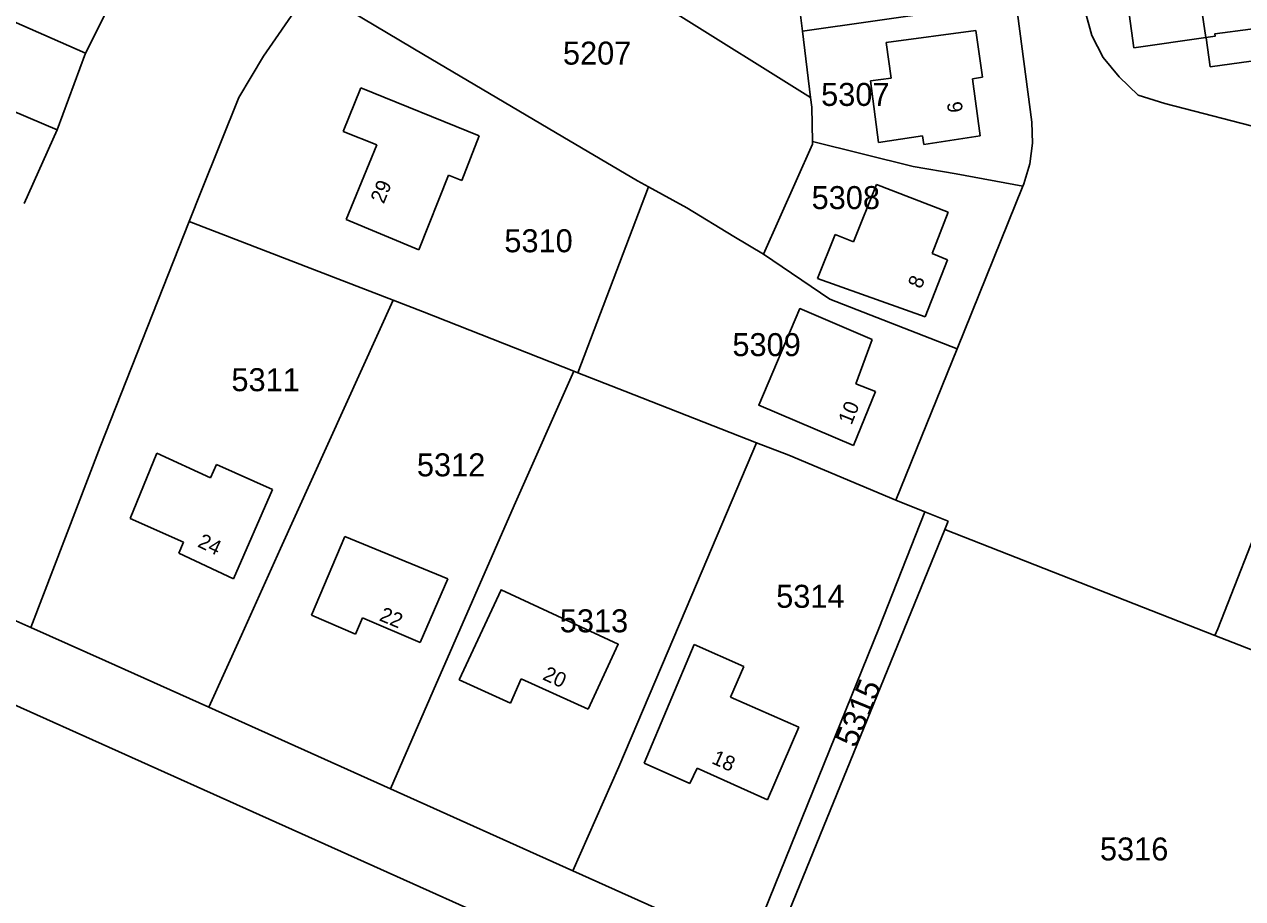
# Model space of a CAD drawing. Extents: x 191922 to 199923, y 328959 to 333350.
# Drawn here: x 196436.8 to 196579.9, y 330759.9 to 330862.6 of the extents above; entities that cross this region are included whole.
import ezdxf

# ---------------------------------------------------------------- set-up
doc = ezdxf.new("R2010")
doc.units = 0
for name, color, linetype in [('bestemmingsplangebied', 7, 'Continuous'), ('enkelbestemming', 7, 'Continuous'), ('Level 6', 7, 'Continuous'), ('maatvoering - maximum aantal wooneenheden', 7, 'Continuous'), ('recreatiewoning', 7, 'Continuous')]:
    doc.layers.add(name, color=color, linetype=linetype)

msp = doc.modelspace()

# ---------------------------------------------------------------- linework, layer by layer
at = {"layer": 'bestemmingsplangebied'}
for p, q in [((196464.88, 330858.84), (196469.21, 330865.04)), ((196464.88, 330858.84), (196469.21, 330865.04)), ((196461.99, 330853.97), (196464.88, 330858.84)), ((196461.99, 330853.97), (196464.88, 330858.84)), ((196457.62, 330843.05), (196461.99, 330853.97)), ((196457.62, 330843.05), (196461.99, 330853.97)), ((196456.15, 330839.4), (196457.62, 330843.05)), ((196456.15, 330839.4), (196457.62, 330843.05)), ((196445.71, 330812.95), (196456.15, 330839.4)), ((196445.71, 330812.95), (196456.15, 330839.4)), ((196437.57, 330791.71), (196445.71, 330812.95)), ((196437.57, 330791.71), (196445.71, 330812.95)), ((196446.33, 330787.79), (196437.57, 330791.71)), ((196446.33, 330787.79), (196437.57, 330791.71)), ((196458.46, 330782.34), (196446.33, 330787.79)), ((196458.46, 330782.34), (196446.33, 330787.79)), ((196479.8, 330772.76), (196458.46, 330782.34)), ((196479.8, 330772.76), (196458.46, 330782.34)), ((196501.24, 330763.14), (196479.8, 330772.76)), ((196501.24, 330763.14), (196479.8, 330772.76)), ((196521.87, 330753.87), (196501.24, 330763.14)), ((196521.87, 330753.87), (196501.24, 330763.14))]:
    msp.add_line(p, q, dxfattribs=at)
at = {"layer": 'Level 6'}
for p, q in [((196415.9, 330871.51), (196443.99, 330859.16)), ((196448.3, 330867.79), (196443.99, 330859.16)), ((196470.54, 330866.85), (196483.7, 330859.02)), ((196528.2, 330861.77), (196553.25, 330865.31)), ((196555.11, 330851.09), (196553.25, 330865.31)), ((196512.95, 330864.07), (196529.15, 330853.98)), ((196527.93, 330863.97), (196528.2, 330861.77)), ((196562.15, 330861.27), (196561.39, 330864.11)), ((196440.66, 330850.18), (196411.6, 330862.49)), ((196528.2, 330861.77), (196529.15, 330853.98)), ((196562.15, 330861.27), (196563.5, 330858.67)), ((196443.99, 330859.16), (196440.66, 330850.18)), ((196483.7, 330859.02), (196500.05, 330849.35)), ((196563.5, 330858.67), (196565.39, 330856.41)), ((196565.39, 330856.41), (196567.62, 330854.26)), ((196529.15, 330853.98), (196529.29, 330852.82)), ((196567.62, 330854.26), (196570.76, 330853.27)), ((196529.29, 330852.82), (196529.36, 330848.79)), ((196570.76, 330853.27), (196584.68, 330849.66)), ((196555.21, 330848.62), (196555.11, 330851.09)), ((196440.66, 330850.18), (196436.78, 330841.5)), ((196500.05, 330849.35), (196508.82, 330844.2)), ((196529.37, 330848.47), (196523.62, 330835.57)), ((196529.36, 330848.79), (196541.2, 330845.87)), ((196529.36, 330848.79), (196529.37, 330848.47)), ((196554.9, 330846.17), (196555.21, 330848.62)), ((196554.17, 330843.82), (196554.9, 330846.17)), ((196541.2, 330845.87), (196546.22, 330845.02)), ((196546.22, 330845.02), (196554.07, 330843.56)), ((196510.12, 330843.48), (196501.81, 330821.64)), ((196508.82, 330844.2), (196510.12, 330843.48)), ((196510.12, 330843.48), (196514.61, 330840.99)), ((196546.34, 330824.46), (196554.07, 330843.56)), ((196554.07, 330843.56), (196554.17, 330843.82)), ((196514.61, 330840.99), (196520.11, 330837.66)), ((196456.15, 330839.4), (196480.12, 330830.18)), ((196520.11, 330837.66), (196523.62, 330835.57)), ((196523.62, 330835.57), (196531.4, 330830.28)), ((196480.12, 330830.18), (196466.9, 330800.99)), ((196480.12, 330830.18), (196483.58, 330828.82)), ((196531.4, 330830.28), (196546.34, 330824.46)), ((196483.58, 330828.82), (196501.35, 330821.82)), ((196539.16, 330806.69), (196546.34, 330824.46)), ((196501.35, 330821.82), (196494.34, 330806.05)), ((196501.35, 330821.82), (196501.81, 330821.64)), ((196501.81, 330821.64), (196507.33, 330819.48)), ((196507.33, 330819.48), (196522.8, 330813.42)), ((196522.8, 330813.42), (196515.21, 330795.53)), ((196522.8, 330813.42), (196526.57, 330811.95)), ((196526.57, 330811.95), (196539.16, 330806.69)), ((196539.16, 330806.69), (196542.57, 330805.32)), ((196582.78, 330806.44), (196576.95, 330791.56)), ((196494.34, 330806.05), (196484.83, 330784.27)), ((196542.57, 330805.32), (196537.15, 330791.58)), ((196542.57, 330805.32), (196545.31, 330804.22)), ((196544.92, 330803.24), (196524.31, 330752.78)), ((196545.31, 330804.22), (196544.92, 330803.24)), ((196544.92, 330803.24), (196576.63, 330790.76)), ((196466.9, 330800.99), (196462.32, 330790.81)), ((196515.21, 330795.53), (196506.61, 330775.33)), ((196434.74, 330792.97), (196437.57, 330791.71)), ((196462.32, 330790.81), (196458.46, 330782.34)), ((196537.15, 330791.58), (196521.87, 330753.87)), ((196576.95, 330791.56), (196576.63, 330790.76)), ((196576.63, 330790.76), (196604.2, 330779.95)), ((196493.99, 330756.45), (196433.61, 330783.55)), ((196484.83, 330784.27), (196479.8, 330772.76)), ((196506.61, 330775.33), (196501.24, 330763.14))]:
    msp.add_line(p, q, dxfattribs=at)
at = {"layer": 'recreatiewoning'}
for p, q in [((196573.5, 330875.28), (196575.55, 330861.02)), ((196565.13, 330874.08), (196567.11, 330859.81)), ((196538.02, 330860.42), (196548.56, 330861.85)), ((196548.56, 330861.85), (196549.32, 330856.34)), ((196567.11, 330859.81), (196575.55, 330861.02)), ((196575.58, 330860.98), (196576.05, 330857.57)), ((196538.6, 330856.25), (196538.02, 330860.42)), ((196576.05, 330857.57), (196585.45, 330858.86)), ((196536.19, 330855.91), (196538.6, 330856.25)), ((196549.32, 330856.34), (196548.14, 330856.17)), ((196548.14, 330856.17), (196549.06, 330849.46)), ((196474.26, 330849.96), (196476.33, 330855.12)), ((196476.33, 330855.12), (196490.23, 330849.46)), ((196537.13, 330848.68), (196536.19, 330855.91)), ((196478.2, 330848.39), (196474.26, 330849.96)), ((196490.23, 330849.46), (196488.19, 330844.23)), ((196542.3, 330849.45), (196537.13, 330848.68)), ((196542.43, 330848.45), (196542.3, 330849.45)), ((196549.06, 330849.46), (196542.43, 330848.45)), ((196474.62, 330839.62), (196478.2, 330848.39)), ((196486.64, 330844.84), (196483.15, 330836.08)), ((196488.19, 330844.23), (196486.64, 330844.84)), ((196534.18, 330837.01), (196536.9, 330843.74)), ((196536.9, 330843.74), (196545.3, 330840.49)), ((196543.41, 330835.65), (196545.3, 330840.49)), ((196483.15, 330836.08), (196474.62, 330839.62)), ((196529.97, 330832.69), (196532.03, 330837.86)), ((196532.03, 330837.86), (196534.18, 330837.01)), ((196542.58, 330828.19), (196545.23, 330834.9)), ((196545.23, 330834.9), (196543.41, 330835.65)), ((196542.58, 330828.19), (196529.97, 330832.69)), ((196534.47, 330820.35), (196536.39, 330825.55)), ((196534.17, 330813.09), (196536.76, 330819.42)), ((196536.76, 330819.42), (196534.47, 330820.35)), ((196449.23, 330804.52), (196452.39, 330812.18)), ((196452.39, 330812.18), (196458.67, 330809.28)), ((196458.67, 330809.28), (196459.36, 330810.85)), ((196459.36, 330810.85), (196465.96, 330807.92)), ((196465.96, 330807.92), (196461.39, 330797.44)), ((196455.5, 330801.74), (196449.23, 330804.52)), ((196470.52, 330793.16), (196474.43, 330802.39)), ((196474.43, 330802.39), (196486.54, 330797.44)), ((196454.97, 330800.46), (196455.5, 330801.74)), ((196461.39, 330797.44), (196454.97, 330800.46)), ((196486.54, 330797.44), (196483.28, 330789.97)), ((196475.71, 330790.93), (196470.52, 330793.16)), ((196476.54, 330792.86), (196475.71, 330790.93)), ((196483.28, 330789.97), (196476.54, 330792.86)), ((196509.59, 330775.78), (196515.46, 330789.7)), ((196515.46, 330789.7), (196521.3, 330787.14)), ((196521.3, 330787.14), (196519.73, 330783.53)), ((196493.89, 330782.83), (196487.87, 330785.58)), ((196495.16, 330785.7), (196493.89, 330782.83)), ((196503.01, 330782.14), (196495.16, 330785.7)), ((196519.73, 330783.53), (196527.77, 330779.99)), ((196527.77, 330779.99), (196524.08, 330771.46)), ((196514.97, 330773.39), (196509.59, 330775.78)), ((196515.81, 330775.2), (196514.97, 330773.39)), ((196524.08, 330771.46), (196515.81, 330775.2))]:
    msp.add_line(p, q, dxfattribs=at)
for points in [[(196575.55, 330861.02), (196576.65, 330861.17), (196576.61, 330861.43), (196584.97, 330862.53), (196585.45, 330858.86)], [(196534.17, 330813.09), (196523.06, 330817.82), (196527.89, 330829.17), (196536.39, 330825.55)], [(196503.01, 330782.14), (196506.55, 330789.75), (196492.79, 330796.15), (196487.87, 330785.58)]]:
    msp.add_lwpolyline(points, dxfattribs=at)

# ---------------------------------------------------------------- texts
at = {"layer": 'enkelbestemming'}
for s, p in [('5207', (196500.06, 330857.83)), ('5307', (196530.38, 330852.98)), ('5308', (196529.26, 330840.86)), ('5310', (196493.18, 330835.79)), ('5309', (196519.96, 330823.59)), ('5311', (196461.13, 330819.47)), ('5312', (196482.91, 330809.47)), ('5314', (196525.1, 330794.03)), ('5313', (196499.69, 330791.15)), ('5316', (196563.12, 330764.35))]:
    msp.add_text(s, height=2.7, dxfattribs=at).set_placement(p)
msp.add_text('5315', height=2.7, rotation=67.6637, dxfattribs=at).set_placement((196534.45, 330777.47))
at = {"layer": 'maatvoering - maximum aantal wooneenheden'}
for s, rotation, p in [('6', 97.822, (196547.05, 330852.31)), ('29', 67.8474, (196479.01, 330841.39)), ('8', 68.3903, (196542.13, 330831.41)), ('10', 68.0283, (196533.94, 330815.42)), ('24', 334.8202, (196457.05, 330801.25)), ('22', 337.411, (196478.38, 330792.58)), ('20', 335.409, (196497.57, 330785.65)), ('18', 335.8454, (196517.41, 330775.8))]:
    msp.add_text(s, height=1.75, rotation=rotation, dxfattribs=at).set_placement(p)

doc.saveas('drawing.dxf')
